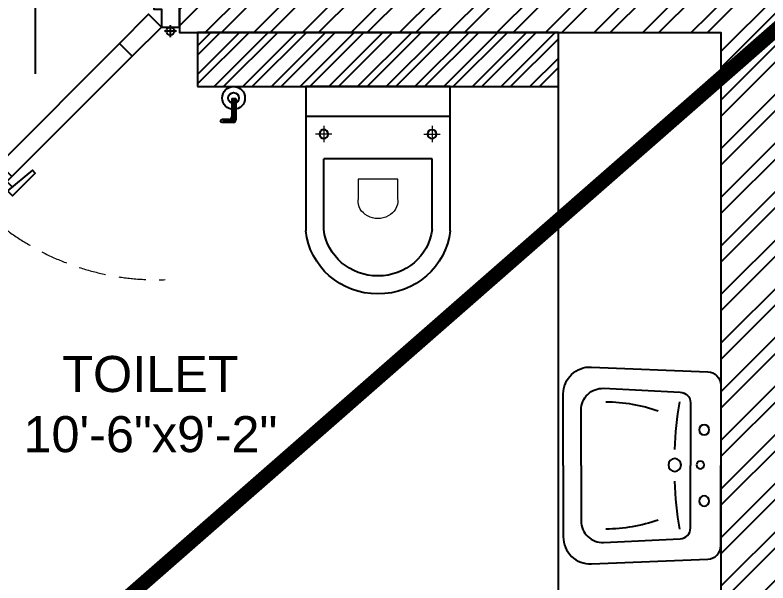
# Model space of a CAD drawing. Header units: millimetres. Extents: x 0 to 59560, y 0 to 21447.
# Drawn here: x 38997 to 41083, y 5212 to 6786 of the extents above; entities that cross this region are included whole.
import ezdxf
from ezdxf.enums import TextEntityAlignment as Align

# ---------------------------------------------------------------- set-up
doc = ezdxf.new("R2010")
doc.units = ezdxf.units.MM
doc.header["$LTSCALE"] = 150
doc.linetypes.add('DASHED', pattern=[0.75, 0.5, -0.25])
for name, color, linetype in [('ad-Door', 11, 'Continuous'), ('ad-Furniture', 8, 'Continuous'), ('ad-Ledge wall', 6, 'Continuous'), ('ad-Text', 7, 'Continuous'), ('ad-Text Main_Door&window Label', 7, 'Continuous'), ('ad-Toilet fixtures', 8, 'Continuous'), ('ad-Wall', 240, 'Continuous'), ('ad-Wall hatch', 8, 'Continuous')]:
    doc.layers.add(name, color=color, linetype=linetype)
doc.layers.add('ad-Primary Roof', color=5, linetype='Continuous', true_color=0x0000ff)
doc.styles.add('New Text Style', font='arial.ttf', dxfattribs={"height": 100})
doc.styles.get("Standard").update_dxf_attribs({"font": 'arial.ttf'})

# ---------------------------------------------------------------- blocks, each defined once
blk = doc.blocks.new('zw$BA31')
at = {"layer": 'ad-Primary Roof', "linetype": 'DASHED', "ltscale": 2, "const_width": 40}
blk.add_lwpolyline([(-15525, -15760), (-8660, -9750), (-1945, -15760)], dxfattribs=at)
blk = doc.blocks.new('*U36')
for p, q in [((463.3, 543.1), (478.2, 528.2)), ((528.5, 478), (513.6, 492.9)), ((25, 127.8), (25, 94.4)), ((8.3, 111.1), (41.7, 111.1))]:
    blk.add_line(p, q)
for points in [[(545, 595), (464.2, 514.2), (499.5, 478.8), (580.3, 559.6)], [(130.8, 180.8), (464.2, 514.2), (499.5, 478.8), (166.2, 145.5)], [(50, 100), (130.8, 180.8), (166.2, 145.5), (85.4, 64.6)], [(50, 100), (0, 100), (0, 0), (71.4, 0), (71.4, 35.7), (71.4, 50), (50, 50)], [(750, 100), (750, 50), (728.6, 50), (728.6, 35.7), (728.6, 0), (800, 0), (800, 100)]]:
    blk.add_lwpolyline(points, close=True)
for points in [[(490, 540), (462.5, 567.5), (399.7, 504.7), (407.6, 496.8), (476.2, 553.8)], [(525.4, 504.7), (552.8, 477.2), (490, 414.3), (482.2, 422.2), (539.2, 490.8)]]:
    blk.add_lwpolyline(points)
blk.add_circle((25, 111.1), 11.1)
at = {"color": 8, "linetype": 'DASHED', "lineweight": 0}
blk.add_arc((62.1, 102.1), 698.3, 358.1881, 91.8119, dxfattribs=at)
at = {"layer": 'ad-Text Main_Door&window Label'}
blk.add_line((400, -125), (400, 230), dxfattribs=at)
blk.add_circle((400.3, -245), 120, dxfattribs=at)
at = {"layer": 'ad-Text Main_Door&window Label', "style": 'New Text Style'}
blk.add_attdef('D1', text='', height=100, dxfattribs=at).set_placement((400.3, -245), align=Align.MIDDLE_CENTER)
blk = doc.blocks.new('zw$F302')
at = {"layer": 'ad-Furniture'}
for points in [[(436.4, 0), (436.4, 198, 0.426121), (358.4, 272.8), (35.9, 259.8, 0.402405), (0, 222.4), (0, 0)], [(386.8, 0), (386.8, 153.8, 0.426121), (324.5, 213.7), (112.5, 203.2, 0.402405), (83.7, 173.3), (83.7, 0)], [(436.4, 0), (436.4, -198, -0.426121), (358.4, -272.8), (35.9, -259.8, -0.402405), (0, -222.4), (0, 0)], [(386.8, 0), (386.8, -153.8, -0.426121), (324.5, -213.7), (112.5, -203.2, -0.402405), (83.7, -173.3), (83.7, 0)]]:
    blk.add_lwpolyline(points, format="xyb", dxfattribs=at)
for centre, radius in [((46, 98.6), 14.1), ((56.6, 1.3), 10.6), ((127.4, 1.3), 17.7), ((46, -98.6), 14.1)]:
    blk.add_circle(centre, radius, dxfattribs=at)
for centre, radius, start, end in [((-831.2, 8.5), 959.2, 2.1045, 10.0784), ((322.6, -285.2), 461.6, 90.5074, 108.8514), ((-831.2, -8.5), 959.2, 349.9216, 357.8955), ((322.6, 285.2), 461.6, 251.1486, 269.4926)]:
    blk.add_arc(centre, radius, start, end, dxfattribs=at)
blk = doc.blocks.new('6 U T S R N_Typical Floor Plan$0$3BHK+_A$0$ad_Commode')
for p, q in [((399.7, 200), (0, 200)), ((0, 200), (0, -200)), ((81.7, -200), (81.7, 200)), ((396.5, 150), (199.8, 150)), ((199.8, 150), (199.8, -150)), ((396.5, -150), (199.8, -150)), ((0, -200), (399.7, -200))]:
    blk.add_line(p, q)
at = {"lineweight": 9}
for p, q in [((131.7, 127.4), (131.7, 172.6)), ((109.1, 150), (154.3, 150)), ((313.4, 55.1), (256.4, 55.1)), ((256.4, 55.1), (256.4, -55.1)), ((256.4, -55.1), (313.4, -55.1)), ((131.7, -127.4), (131.7, -172.6)), ((109.1, -150), (154.3, -150))]:
    blk.add_line(p, q, dxfattribs=at)
at = {"extrusion": (0, 0, -1)}
for centre, major_axis, ratio, start_param, end_param in [((379.8, 0), (0, 201), 0.969555, 0.102023, 3.039569), ((131.7, 150), (-8.69, 8.69), 1, 0.785398, 7.068583), ((379.9, 0), (0, 151), 0.959538, 0.1147, 3.026893), ((131.7, -150), (-8.69, -8.69), 1, 2.356194490171165, 8.639379797350752)]:
    blk.add_ellipse(centre, major_axis=major_axis, ratio=ratio, start_param=start_param, end_param=end_param, dxfattribs=at)
at = {"lineweight": 9, "extrusion": (0, 0, -1)}
blk.add_ellipse((316.7, 0), major_axis=(0, 55.2), ratio=0.889512, start_param=-0.06636, end_param=3.207953, dxfattribs=at)
blk = doc.blocks.new('Typical floor plan$0$239E All Floor Plans$0$ad_Faucet')
at = {"ltscale": 25}
h = blk.add_hatch(dxfattribs=at)
h.set_pattern_fill('ANSI31', color=256, style=0)
h.set_pattern_definition([(45, (608.51888, -980.84871), (-0.088388348, 0.088388348), [])])
h.paths.add_polyline_path([(1.788, 0.233, -0.101839), (1.836, 0, -0.082633), (1.804, -0.191), (2.475, -0.191, 0.038606), (2.49, 0, 0.047181), (2.468, 0.233)])
h.paths.add_polyline_path([(1.314, -0.191), (1.804, -0.191, 0.082633), (1.836, 0, 0.101839), (1.788, 0.233), (1.314, 0.233)])
h.paths.add_polyline_path([(2.468, 0.233, -0.047181), (2.49, 0, -0.038606), (2.475, -0.191), (3.298, -0.191, -0.414214), (3.586, -0.479), (3.586, -0.645), (3.586, -1.182, -0.836396), (3.921, -1.243), (3.921, -0.645), (3.921, -0.055, 0.414214), (3.633, 0.233)])
for p, q in [((1.314, -0.191), (1.314, 0.233)), ((1.314, 0.233), (3.633, 0.233)), ((1.314, -0.191), (3.298, -0.191)), ((3.586, -0.479), (3.586, -0.645)), ((3.586, -0.645), (3.586, -1.275)), ((3.921, -0.055), (3.921, -0.645)), ((3.921, -0.645), (3.921, -1.275))]:
    blk.add_line(p, q)
for centre, radius in [((1.245, 0), 1.245), ((1.245, 0), 0.591), ((3.748, -1.243), 0.173)]:
    blk.add_circle(centre, radius)
for centre in [(3.633, -0.055), (3.298, -0.479)]:
    blk.add_arc(centre, 0.288, 0, 90)
blk = doc.blocks.new('zw$4CF3')
at = {"layer": 'ad-Wall hatch'}
h = blk.add_hatch(dxfattribs=at)
h.set_pattern_fill('ANSI32', color=256, scale=150, angle=180)
h.set_pattern_definition([(45, (35943.004, -6007.24), (-39.774756, 39.774756), []), (45, (35969.52, -6007.24), (-39.774756, 39.774756), [])])
h.paths.add_polyline_path([(-11425, 2865), (-10425, 2865), (-10425, 3015), (-11425, 3015)])
at = {"layer": 'ad-Ledge wall'}
blk.add_lwpolyline([(-11425, 2865), (-10425, 2865), (-10425, 3015), (-11425, 3015)], close=True, dxfattribs=at)
at = {"layer": 'ad-Toilet fixtures'}
blk.add_lwpolyline([(-9975, 1215), (-10425, 1215), (-10425, 3015), (-9975, 3015)], close=True, dxfattribs=at)
at = {"layer": 'ad-Door', "ltscale": 5, "rotation": 179.9999999999999}
blk.add_blockref('*U36', (-11475, 3130), dxfattribs=at).add_auto_attribs({'D1': 'D2'})
at = {"layer": 'ad-Toilet fixtures', "xscale": 25.39999999990691, "yscale": 25.39999999990691, "zscale": 25.39999999990691, "rotation": 270}
blk.add_blockref('Typical floor plan$0$239E All Floor Plans$0$ad_Faucet', (-11325, 2865), dxfattribs=at)
at = {"layer": 'ad-Toilet fixtures', "rotation": 270}
blk.add_blockref('6 U T S R N_Typical Floor Plan$0$3BHK+_A$0$ad_Commode', (-10925, 2865), dxfattribs=at)
at = {"layer": 'ad-Toilet fixtures', "xscale": -1}
blk.add_blockref('zw$F302', (-9975, 1815), dxfattribs=at)
at = {"layer": 'ad-Text', "insert": (-11555.4, 1984.3), "char_height": 100, "width": 863.438, "attachment_point": 5}
blk.add_mtext('\\pxt25;TOILET\\P10\'-6"x9\'-2"', dxfattribs=at)

msp = doc.modelspace()

# ---------------------------------------------------------------- hatches: boundary and pattern name
at = {"layer": 'ad-Wall hatch'}
h = msp.add_hatch(dxfattribs=at)
h.set_pattern_fill('ANSI32', color=256, scale=10)
h.set_pattern_definition([(45, (32602.6, 3722.27), (-67.35192, 67.35192), []), (45, (32647.5, 3722.27), (-67.35192, 67.35192), [])])
h.paths.add_polyline_path([(46792.6, 8252.3), (46792.6, 8582.3), (37537.6, 8582.3), (37537.6, 8352.3), (37637.6, 8352.3), (37637.6, 7652.3), (37752.6, 7652.3), (37752.6, 8352.3), (40952.6, 8352.3), (40952.6, 6852.3), (39452.6, 6852.3), (39452.6, 6737.3), (40952.6, 6737.3), (40952.6, 3952.3), (37752.6, 3952.3), (37752.6, 6737.3), (38652.6, 6737.3), (38652.6, 6852.3), (37637.6, 6852.3), (37637.6, 3952.3), (32982.6, 3952.3), (32982.6, 8352.3), (36637.6, 8352.3), (36637.6, 8582.3), (36232.6, 8582.3), (36232.6, 12782.3), (32982.6, 12782.3), (32982.6, 12927.3), (32752.6, 12927.3), (32752.6, 12552.3), (36002.6, 12552.3), (36002.6, 8582.3), (32752.6, 8582.3), (32752.6, 3722.3), (41182.6, 3722.3), (41182.6, 8352.3), (46562.6, 8352.3), (46562.6, 8252.3)])
h.paths.add_polyline_path([(46562.6, 7402.3), (46562.6, 3722.3), (47492.6, 3722.3), (47492.6, 3952.3), (46792.6, 3952.3), (46792.6, 7402.3)])
h.paths.add_polyline_path([(48152.6, 12552.3), (48152.6, 8352.3), (50697.6, 8352.3), (50697.6, 3952.3), (48342.6, 3952.3), (48342.6, 3722.3), (50927.6, 3722.3), (50927.6, 8582.3), (48382.6, 8582.3), (48382.6, 12552.3), (50927.6, 12552.3), (50927.6, 17477.3), (32752.6, 17477.3), (32752.6, 14127.3), (32982.6, 14127.3), (32982.6, 17247.3), (38052.6, 17247.3), (38052.6, 12552.3), (40292.6, 12552.3), (40292.6, 12782.3), (40192.6, 12782.3), (40192.6, 13632.3), (40077.6, 13632.3), (40077.6, 12782.3), (38282.6, 12782.3), (38282.6, 17247.3), (40077.6, 17247.3), (40077.6, 14397.3), (40192.6, 14397.3), (40192.6, 17247.3), (43622.6, 17247.3), (43622.6, 12782.3), (41192.6, 12782.3), (41192.6, 12552.3), (46952.6, 12552.3), (46952.6, 12782.3), (46537.6, 12782.3), (46537.6, 13277.3), (46307.6, 13277.3), (46307.6, 12667.3), (43852.6, 12667.3), (43852.6, 14372.3), (44857.6, 14372.3), (44857.6, 14487.3), (43852.6, 14487.3), (43852.6, 17247.3), (46307.6, 17247.3), (46307.6, 14487.3), (45657.6, 14487.3), (45657.6, 14372.3), (46537.6, 14372.3), (46537.6, 17247.3), (50697.6, 17247.3), (50697.6, 12782.3), (47852.6, 12782.3), (47852.6, 12552.3)])

# ---------------------------------------------------------------- next in the draw order: block references
msp.add_blockref('zw$4CF3', (50927.6, 3722.3))

# ---------------------------------------------------------------- next in the draw order: linework, layer by layer
at = {"layer": 'ad-Wall'}
msp.add_lwpolyline([(37537.6, 8582.3), (37537.6, 8352.3), (37637.6, 8352.3), (37637.6, 7652.3), (37752.6, 7652.3), (37752.6, 8352.3), (40952.6, 8352.3), (40952.6, 6852.3), (39452.6, 6852.3), (39452.6, 6737.3), (40952.6, 6737.3), (40952.6, 3952.3), (37752.6, 3952.3), (37752.6, 6737.3), (38652.6, 6737.3), (38652.6, 6852.3), (37637.6, 6852.3), (37637.6, 3952.3), (32982.6, 3952.3), (32982.6, 8352.3), (36637.6, 8352.3), (36637.6, 8582.3)], dxfattribs=at)

# ---------------------------------------------------------------- next in the draw order: block references
msp.add_blockref('zw$BA31', (50927.6, 17512.3))

doc.saveas('drawing.dxf')
